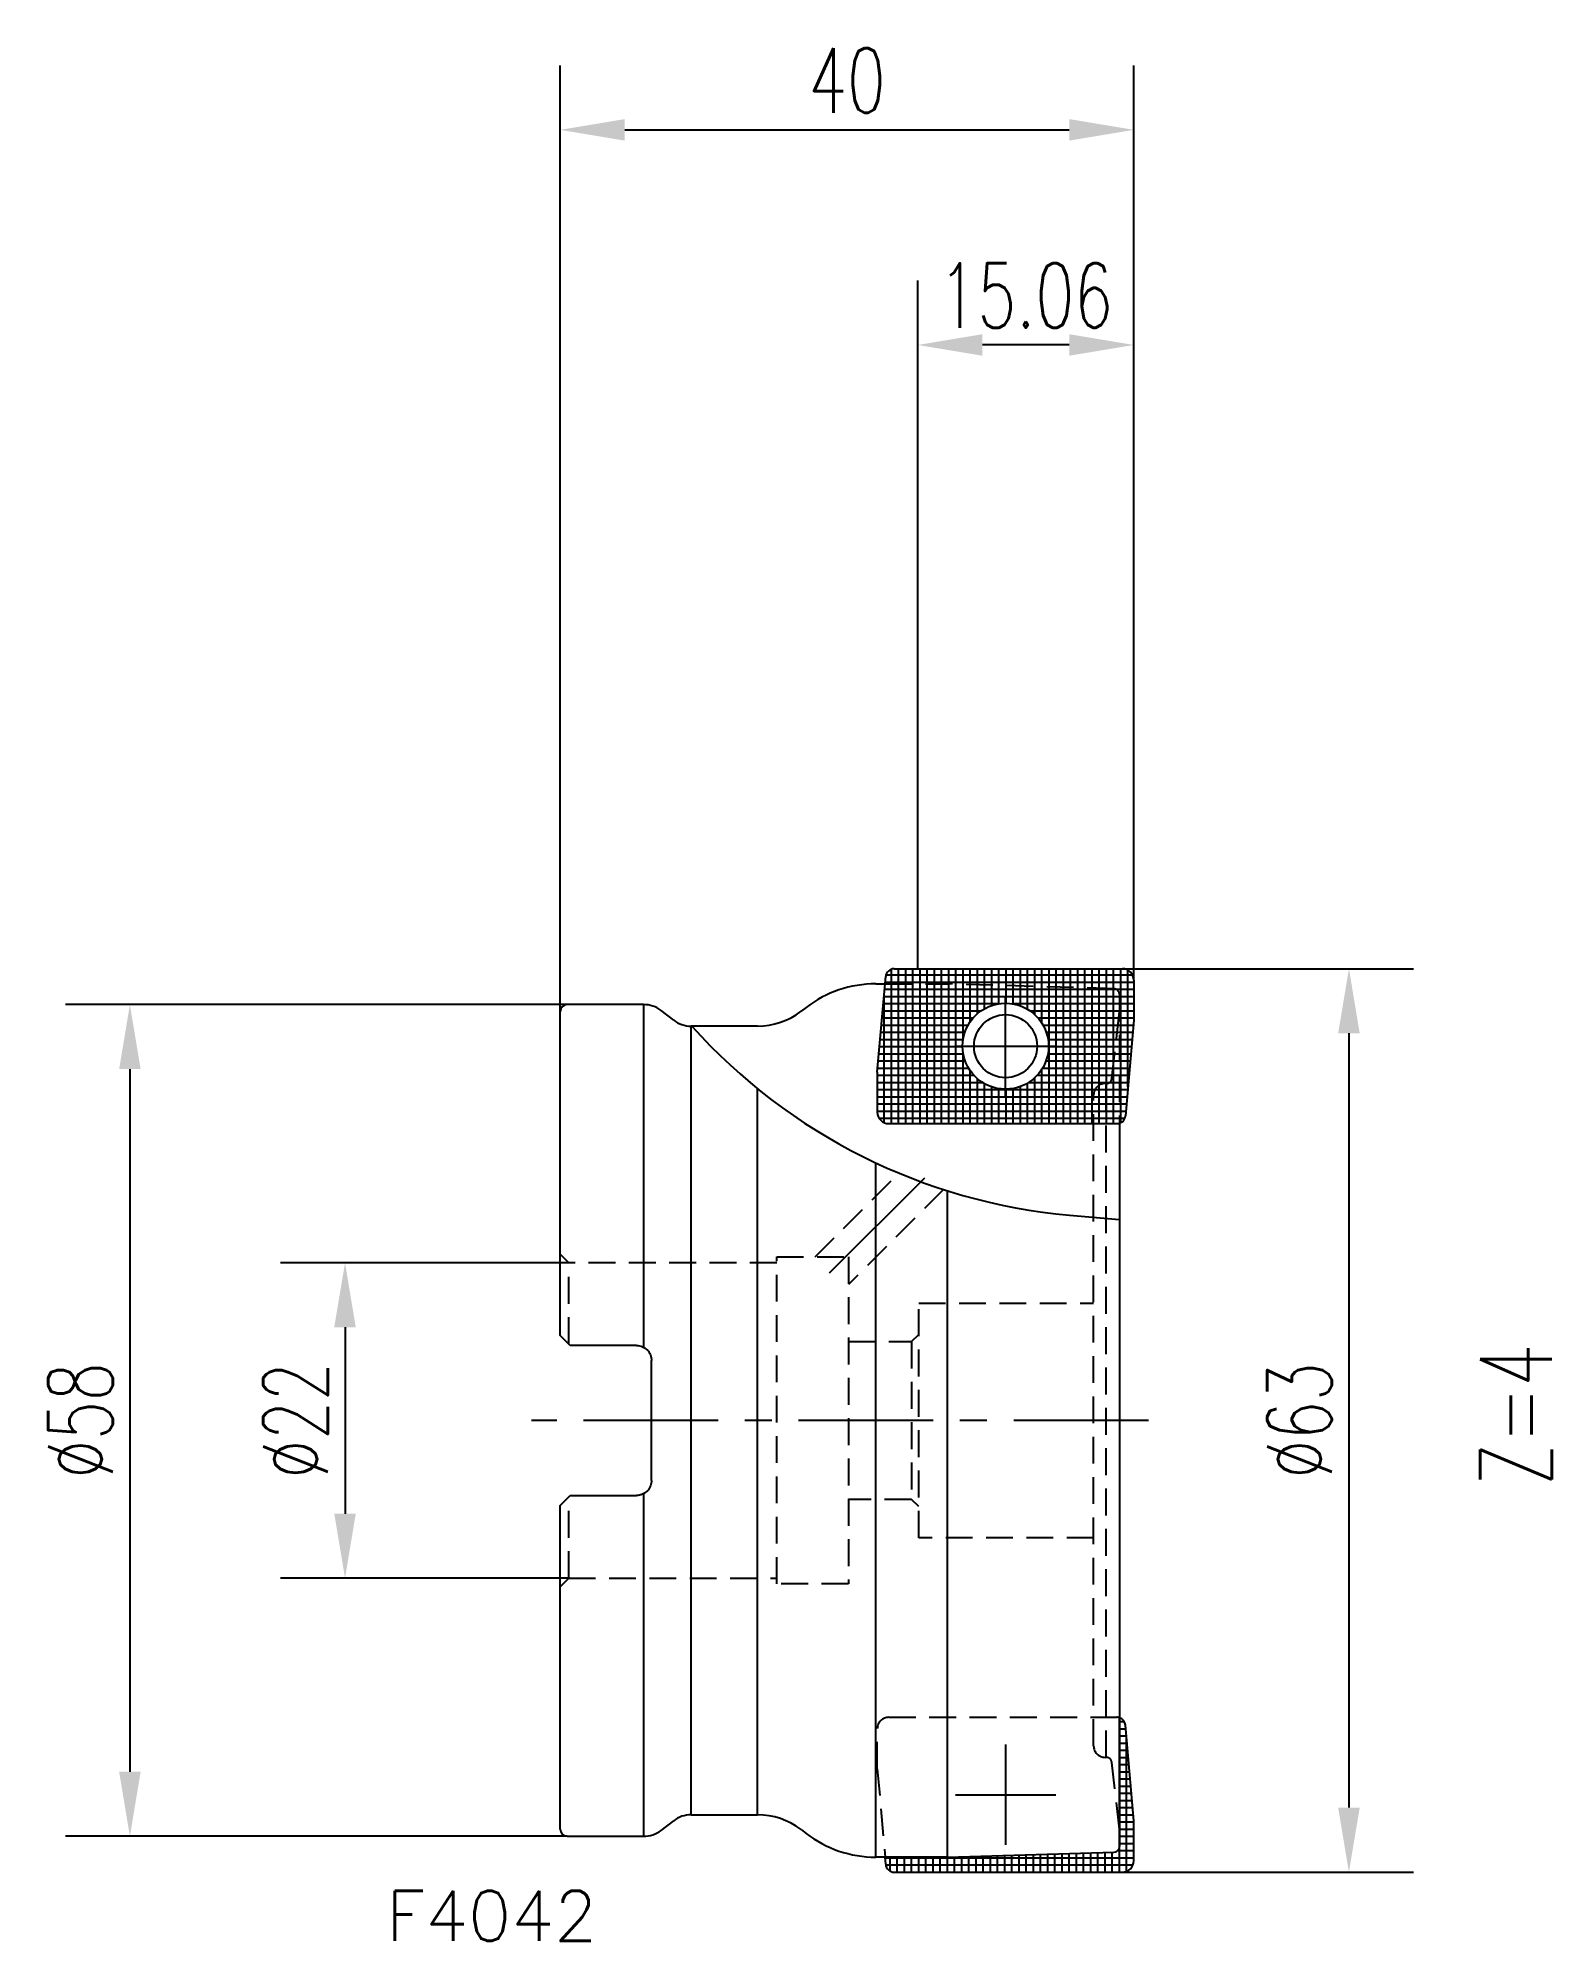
# Model space of a CAD drawing. Extents: x -36 to 69, y -36 to 96.
import ezdxf

# ---------------------------------------------------------------- set-up
doc = ezdxf.new("R2010")
doc.units = 0
doc.header["$LTSCALE"] = 7.5
doc.header["$PDSIZE"] = 0.2
doc.linetypes.add('CENTER', pattern=[2, 1.25, -0.25, 0.25, -0.25])
doc.linetypes.add('HIDDEN', pattern=[0.375, 0.25, -0.125])
doc.layers.get('0').update_dxf_attribs({"linetype": 'CONTINUOUS'})
doc.layers.get('DEFPOINTS').update_dxf_attribs({"linetype": 'CONTINUOUS'})
for name, color, linetype in [('1', 4, 'CONTINUOUS'), ('2', 7, 'CONTINUOUS'), ('4', 2, 'CENTER'), ('6', 6, 'CONTINUOUS'), ('SK2', 7, 'CONTINUOUS'), ('SK3', 1, 'HIDDEN'), ('SK4', 2, 'CENTER'), ('SK6', 6, 'CONTINUOUS')]:
    doc.layers.add(name, color=color, linetype=linetype)
doc.styles.add('S07', font='SIMPLEX.shx', dxfattribs={"width": 0.7})
doc.styles.add('SIMPLEX', font='SIMPLEX.shx')
doc.dimstyles.new('WALTER_1', dxfattribs={"dimtxt": 4.5, "dimasz": 4.5, "dimexe": 4.5, "dimexo": 0, "dimgap": 1.2, "dimtad": 1, "dimdec": 3, "dimdsep": 46, "dimtxsty": 'S07', "dimcen": 2.3, "dimclrd": 256, "dimclre": 256, "dimclrt": 256, "dimadec": 0, "dimazin": 0, "dimtfac": 0.6, "dimtdec": 3, "dimtmove": 2, "dimatfit": 3, "dimfxl": 0, "dimtolj": 1, "dimlwd": -1, "dimlwe": -1, "dimarcsym": 0})

# ---------------------------------------------------------------- blocks, each defined once
blk = doc.blocks.new('*D0')
at = {"linetype": 'ByBlock'}
for p, q in [((0.6, 11), (-19.5, 11)), ((-15, 6.5), (-15, -6.5)), ((0.6, -11), (-19.5, -11))]:
    blk.add_line(p, q, dxfattribs=at)
for points in [[(-15.75, 6.5), (-14.25, 6.5), (-15, 11)], [(-15.75, -6.5), (-14.25, -6.5), (-15, -11)]]:
    blk.add_solid(points, dxfattribs=at)
at = {"layer": 'DEFPOINTS', "color": 0, "linetype": 'ByBlock'}
for p in [(0.6, 11), (-15, -11), (0.6, -11)]:
    blk.add_point(p, dxfattribs=at)
at = {"linetype": 'ByBlock', "insert": (-18.45, 0), "char_height": 4.5, "attachment_point": 5, "rotation": 90, "style": 'S07'}
blk.add_mtext('\\A1;∅22', dxfattribs=at)
blk = doc.blocks.new('*D1')
at = {"linetype": 'ByBlock'}
for p, q in [((0.5, 29), (-34.5, 29)), ((-30, 24.5), (-30, -24.5)), ((0.5, -29), (-34.5, -29))]:
    blk.add_line(p, q, dxfattribs=at)
for points in [[(-30.75, 24.5), (-29.25, 24.5), (-30, 29)], [(-30.75, -24.5), (-29.25, -24.5), (-30, -29)]]:
    blk.add_solid(points, dxfattribs=at)
at = {"layer": 'DEFPOINTS', "color": 0, "linetype": 'ByBlock'}
for p in [(0.5, 29), (-30, -29), (0.5, -29)]:
    blk.add_point(p, dxfattribs=at)
at = {"linetype": 'ByBlock', "insert": (-33.45, 0), "char_height": 4.5, "attachment_point": 5, "rotation": 90, "style": 'S07'}
blk.add_mtext('\\A1;∅58', dxfattribs=at)
blk = doc.blocks.new('*D2')
at = {"linetype": 'ByBlock'}
for p, q in [((0, 28.5), (0, 94.5)), ((40, 30.7), (40, 94.5)), ((4.5, 90), (35.5, 90))]:
    blk.add_line(p, q, dxfattribs=at)
for points in [[(4.5, 90.75), (4.5, 89.25), (0, 90)], [(35.5, 90.75), (35.5, 89.25), (40, 90)]]:
    blk.add_solid(points, dxfattribs=at)
at = {"layer": 'DEFPOINTS', "color": 0, "linetype": 'ByBlock'}
for p in [(40, 90), (40, 30.7), (0, 28.5)]:
    blk.add_point(p, dxfattribs=at)
at = {"linetype": 'ByBlock', "insert": (20, 93.45), "char_height": 4.5, "attachment_point": 5, "style": 'S07'}
blk.add_mtext('\\A1;40', dxfattribs=at)
blk = doc.blocks.new('*D3')
at = {"linetype": 'ByBlock'}
for p, q in [((24.94, 31.5), (24.94, 79.5)), ((40, 30.7), (40, 79.5)), ((35.5, 75), (29.44, 75))]:
    blk.add_line(p, q, dxfattribs=at)
for points in [[(29.44, 75.75), (29.44, 74.25), (24.94, 75)], [(35.5, 75.75), (35.5, 74.25), (40, 75)]]:
    blk.add_solid(points, dxfattribs=at)
at = {"layer": 'DEFPOINTS', "color": 0, "linetype": 'ByBlock'}
for p in [(24.94, 75), (24.94, 31.5), (40, 30.7)]:
    blk.add_point(p, dxfattribs=at)
at = {"linetype": 'ByBlock', "insert": (32.47, 78.45), "char_height": 4.5, "attachment_point": 5, "style": 'S07'}
blk.add_mtext('\\A1;15.06', dxfattribs=at)
blk = doc.blocks.new('*D4')
at = {"linetype": 'ByBlock'}
for p, q in [((39.2, 31.5), (59.5, 31.5)), ((55, 27), (55, -27)), ((39.2, -31.5), (59.5, -31.5))]:
    blk.add_line(p, q, dxfattribs=at)
for points in [[(54.25, 27), (55.75, 27), (55, 31.5)], [(54.25, -27), (55.75, -27), (55, -31.5)]]:
    blk.add_solid(points, dxfattribs=at)
at = {"layer": 'DEFPOINTS', "color": 0, "linetype": 'ByBlock'}
for p in [(39.2, 31.5), (39.2, -31.5), (55, -31.5)]:
    blk.add_point(p, dxfattribs=at)
at = {"linetype": 'ByBlock', "insert": (51.55, 0), "char_height": 4.5, "attachment_point": 5, "rotation": 90, "style": 'S07'}
blk.add_mtext('\\A1;∅63', dxfattribs=at)

msp = doc.modelspace()

# ---------------------------------------------------------------- hatches: boundary and pattern name
at = {"layer": '6'}
h = msp.add_hatch(dxfattribs=at)
h.set_pattern_fill('_U', color=256, scale=0.5, style=0, double=1, pattern_type=0)
h.set_pattern_definition([(0, (-116.4075, -131.9306), (0, 0.5), []), (90, (-116.4075, -131.9306), (-0.5, 0), [])])
h.paths.add_polyline_path([(23.2968, 31.5, 0.38887873), (22.6991, 30.9523), (22.116, 24.2875), (22.116, 21.5, 0.41421356), (22.916, 20.7), (38.8192, 20.7, 0.38887873), (39.4169, 21.2477), (40, 27.9125), (40, 30.7, 0.41421356), (39.2, 31.5)])
h.paths.add_polyline_path([(34.058, 26.1, -1), (28.058, 26.1, -1)], flags=16)
h = msp.add_hatch(dxfattribs=at)
h.set_pattern_fill('_U', color=256, scale=0.5, style=0, double=1, pattern_type=0)
h.set_pattern_definition([(0, (0, 0), (0, 0.5), []), (90, (0, 0), (-0.5, 0), [])])
h.paths.add_polyline_path([(27, -30.45), (22.6552, -30.45), (22.6991, -30.9523, 0.38887873), (23.2968, -31.5), (39.2, -31.5, 0.41421356), (40, -30.7), (40, -27.9125), (39.4169, -21.2477, 0.3031604), (39, -20.7279), (39, -29.7055, -0.40554971), (38.6119, -30.1054)])

# ---------------------------------------------------------------- linework, layer by layer
at = {"layer": '1'}
for p, q in [((22.116, 24.2875), (22.6991, 30.9523)), ((23.2968, 31.5), (39.2, 31.5)), ((40, 30.7), (40, 27.9125)), ((22.015, 30.45), (22.6552, 30.45)), ((0, 5.9275), (0, 28.5)), ((5.8211, 29), (0.5, 29)), ((5.8211, 29), (5.8211, 5.1029)), ((7.9162, 27.9133), (7.0386, 28.5867)), ((17.1449, 28.7968), (16.8014, 28.5332)), ((40, 27.9125), (39.4169, 21.2477)), ((13.7576, 27.5), (9.1337, 27.5)), ((9.1337, -27.5), (9.1337, 27.5)), ((22.116, 24.2875), (22.116, 21.5)), ((13.7576, -27.5), (13.7576, 23.1441)), ((22.916, 20.7), (38.8192, 20.7)), ((39, 20.7279), (39, -29.7055)), ((22.015, -30.45), (22.015, 17.9587)), ((27, -30.45), (27, 16.0159)), ((35.5138, 14.3256), (39, 14.0206)), ((0.7, 5.2275), (0, 5.9275)), ((5.325, 5.2275), (0.7, 5.2275)), ((6.375, -4.1775), (6.375, 4.1775)), ((0, -5.9275), (0.7, -5.2275)), ((0.7, -5.2275), (5.325, -5.2275)), ((5.8211, -5.1029), (5.8211, -29)), ((0, -28.5), (0, -5.9275)), ((40, -27.9125), (39.4169, -21.2477)), ((9.1337, -27.5), (13.7576, -27.5)), ((0.5, -29), (5.8211, -29)), ((7.0386, -28.5867), (7.9162, -27.9133)), ((16.8014, -28.5332), (17.1449, -28.7968)), ((40, -30.7), (40, -27.9125)), ((27, -30.45), (22.015, -30.45)), ((22.6991, -30.9523), (22.6552, -30.45)), ((27, -30.45), (38.6119, -30.1054)), ((23.2968, -31.5), (39.2, -31.5))]:
    msp.add_line(p, q, dxfattribs=at)
for radius in [3, 2.2]:
    msp.add_circle((31.058, 26.1), radius, dxfattribs=at)
for centre, radius, start, end in [((23.2968, 30.9), 0.6, 90, 175), ((39.2, 30.7), 0.8, 0, 90), ((22.015, 22.45), 8, 90, 127.5), ((0.5, 28.5), 0.5, 90, 180), ((5.8211, 27), 2, 52.5, 90), ((9.1337, 29.5), 2, 232.5, 270), ((13.7576, 32.5), 5, 270, 307.5), ((39, 54.1734), 40, 221.823323, 265), ((22.916, 21.5), 0.8, 180, 270), ((38.8192, 21.3), 0.6, 270, 355), ((38.8192, -21.3), 0.6, 5, 72.460903), ((9.1337, -29.5), 2, 90, 127.5), ((13.7576, -32.5), 5, 52.5, 90), ((0.5, -28.5), 0.5, 180, 270), ((5.8211, -27), 2, 270, 307.5), ((22.015, -22.45), 8, 232.5, 270), ((38.6, -29.7055), 0.4, 271.7, 360), ((23.2968, -30.9), 0.6, 185, 270), ((39.2, -30.7), 0.8, 270, 360)]:
    msp.add_arc(centre, radius, start, end, dxfattribs=at)
for points, knots in [([(5.325, 5.2275), (5.4692, 5.2275), (5.6137, 5.197), (5.874, 5.0837), (5.9892, 5.0019), (6.1768, 4.8062), (6.2504, 4.691), (6.349, 4.445), (6.375, 4.312), (6.375, 4.1775)], [0, 0, 0, 0, 0.25, 0.25, 0.5, 0.5, 0.75, 0.75, 1, 1, 1, 1]), ([(6.375, -4.1775), (6.375, -4.3126), (6.3497, -4.4431), (6.25, -4.6921), (6.1775, -4.8056), (5.9882, -5.003), (5.8738, -5.0839), (5.6787, -5.1687), (5.6111, -5.1903), (5.4706, -5.2198), (5.3972, -5.2275), (5.325, -5.2275)], [0, 0, 0, 0, 0.25, 0.25, 0.5, 0.5, 0.75, 0.75, 0.875, 0.875, 1, 1, 1, 1])]:
    msp.add_open_spline(points, degree=3, knots=knots, dxfattribs=at)
at = {"layer": '4'}
for p, q in [((31.058, 22.6), (31.058, 29.6)), ((27.558, 26.1), (34.558, 26.1)), ((41, 0), (0, 0)), ((31.058, -22.6), (31.058, -29.6)), ((27.558, -26.1), (34.558, -26.1))]:
    msp.add_line(p, q, dxfattribs=at)
at = {"layer": 'SK3'}
for p, q in [((22.6552, 30.45), (27, 30.45)), ((38.6119, 30.1054), (27, 30.45)), ((39, 29.7055), (39, 20.7279)), ((38.4707, 23.8486), (39, 28.4938)), ((37.2, -22.6938), (37.2, 22.6938)), ((38, 23.4938), (38.0733, 23.4938)), ((38.0733, -23.4938), (38.0733, 23.4938)), ((17.7787, 11.4), (23.625, 17.2463)), ((26.7248, 16.1035), (20.1, 9.4787)), ((0.6, 11), (0, 11.6)), ((15.1, 11), (0.6, 11)), ((0.6, 5.3275), (0.6, 11)), ((15.1, 11.4), (20.1, 11.4)), ((15.1, -11.4), (15.1, 11.4)), ((20.1, 11.4), (20.1, -11.4)), ((25, 8.175), (37.2, 8.175)), ((25, -8.175), (25, 8.175)), ((20.1, 5.5), (24.5, 5.5)), ((24.5, 5.5), (25, 6)), ((24.5, 5.5), (24.5, -5.5)), ((0.6, -11), (0.6, -5.3275)), ((24.5, -5.5), (20.1, -5.5)), ((25, -6), (24.5, -5.5)), ((37.2, -8.175), (25, -8.175)), ((0, -11.6), (0.6, -11)), ((0.6, -11), (15.1, -11)), ((20.1, -11.4), (15.1, -11.4)), ((22.916, -20.7), (38.8192, -20.7)), ((22.116, -24.2875), (22.116, -21.5)), ((38.0733, -23.4938), (38, -23.4938)), ((39, -28.4938), (38.4707, -23.8486)), ((22.116, -24.2875), (22.6552, -30.45))]:
    msp.add_line(p, q, dxfattribs=at)
for centre, radius, start, end in [((38.6, 29.7055), 0.4, 0, 88.3), ((38, 22.6938), 0.8, 90, 180), ((38.0733, 23.8938), 0.4, 270, 353.5), ((22.916, -21.5), 0.8, 90, 180), ((38.8192, -21.3), 0.6, 72.460903, 90), ((38, -22.6938), 0.8, 180, 270), ((38.0733, -23.8938), 0.4, 6.5, 90)]:
    msp.add_arc(centre, radius, start, end, dxfattribs=at)
at = {"layer": 'SK4'}
for p, q in [((31.058, 22.6), (31.058, 29.6)), ((27.558, 26.1), (34.558, 26.1)), ((18.7886, 10.2886), (26.4244, 17.9244)), ((41.0129, 0), (-1.9871, 0)), ((31.058, -22.6), (31.058, -29.6)), ((27.558, -26.1), (34.558, -26.1))]:
    msp.add_line(p, q, dxfattribs=at)

# ---------------------------------------------------------------- texts
at = {"layer": 'SK6', "linetype": 'ByBlock', "insert": (66.6541, 0.3804), "char_height": 5, "attachment_point": 5, "rotation": 90, "style": 'S07'}
msp.add_mtext('Z=4', dxfattribs=at)
at = {"layer": 'SK6', "insert": (-12.1167, -32.7959), "char_height": 3.5, "attachment_point": 1, "style": 'SIMPLEX'}
msp.add_mtext('F4042', dxfattribs=at)

# ---------------------------------------------------------------- dimensions: what is measured, and where the dimension line sits
at = {"layer": '2'}
for base, p1, p2, picture, middle in [((40, 90), (0, 28.5), (40, 30.7), '*D2', (20, 93.45)), ((24.94, 75), (40, 30.7), (24.94, 31.5), '*D3', (32.47, 78.45))]:
    dim = msp.add_linear_dim(base=base, p1=p1, p2=p2, dimstyle='WALTER_1', dxfattribs=at)
    dim.commit()
    dim.dimension.update_dxf_attribs({"geometry": picture, "text_midpoint": middle})
dim = msp.add_linear_dim(base=(55, -31.5), p1=(39.2, 31.5), p2=(39.2, -31.5), angle=90, text='%%C<>', dimstyle='WALTER_1', dxfattribs=at)
dim.commit()
dim.dimension.update_dxf_attribs({"geometry": '*D4', "text_midpoint": (51.55, 0)})
at = {"layer": 'SK2'}
for base, p1, p2, picture, middle in [((-30, -29), (0.5, 29), (0.5, -29), '*D1', (-33.45, 0)), ((-15, -11), (0.6, 11), (0.6, -11), '*D0', (-18.45, 0))]:
    dim = msp.add_linear_dim(base=base, p1=p1, p2=p2, angle=90, text='%%C<>', dimstyle='WALTER_1', dxfattribs=at)
    dim.commit()
    dim.dimension.update_dxf_attribs({"geometry": picture, "text_midpoint": middle})

doc.saveas('drawing.dxf')
